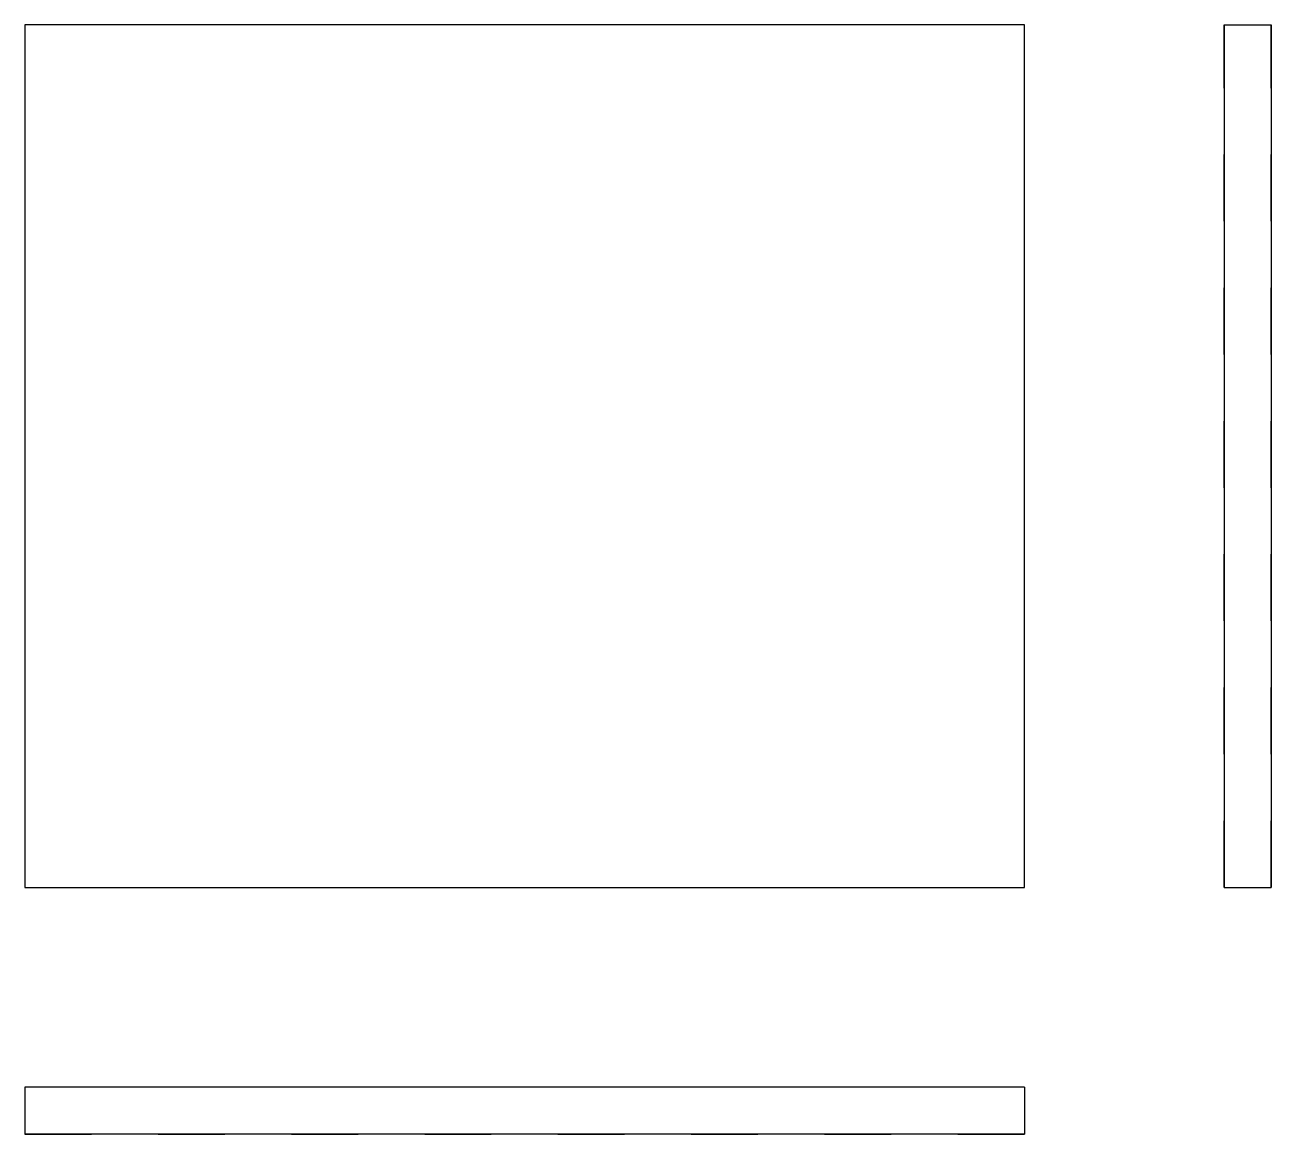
# Model space of a CAD drawing. Extents: x 0 to 1.87, y 0 to 1.67.
import ezdxf

# ---------------------------------------------------------------- set-up
doc = ezdxf.new("R2010")
doc.units = 0
doc.linetypes.add('HIDDEN', pattern=[0.075, 0.050025, -0.024975])
for name, color, linetype in [('FRONT', 7, 'CONTINUOUS'), ('LEFT', 7, 'CONTINUOUS'), ('LEFT_HID', 7, 'HIDDEN'), ('TOP', 7, 'CONTINUOUS'), ('TOP_HID', 7, 'HIDDEN')]:
    doc.layers.add(name, color=color, linetype=linetype)

msp = doc.modelspace()

# ---------------------------------------------------------------- linework, layer by layer
at = {"layer": 'FRONT'}
for p, q in [((1.5, 1.665049), (0, 1.665049)), ((0, 1.665049), (0, 0.370313)), ((1.5, 0.370313), (1.5, 1.665049)), ((0, 0.370313), (1.5, 0.370313))]:
    msp.add_line(p, q, dxfattribs=at)
at = {"layer": 'LEFT'}
for p, q in [((1.8, 1.665049), (1.870313, 1.665049)), ((1.8, 1.665049), (1.8, 0.370313)), ((1.870313, 1.665049), (1.870313, 0.370313)), ((1.8, 0.370313), (1.870313, 0.370313))]:
    msp.add_line(p, q, dxfattribs=at)
at = {"layer": 'LEFT_HID', "linetype": 'HIDDEN'}
for p, q in [((1.8, 0.370313), (1.8, 1.665049)), ((1.870313, 0.370313), (1.870313, 1.665049))]:
    msp.add_line(p, q, dxfattribs=at)
at = {"layer": 'TOP'}
for p, q in [((0, 0.070313), (0, 0)), ((1.5, 0.070313), (0, 0.070313)), ((1.5, 0.070313), (1.5, 0)), ((1.5, 0), (0, 0))]:
    msp.add_line(p, q, dxfattribs=at)
at = {"layer": 'TOP_HID', "linetype": 'HIDDEN'}
msp.add_line((0, 0), (1.5, 0), dxfattribs=at)

doc.saveas('drawing.dxf')
